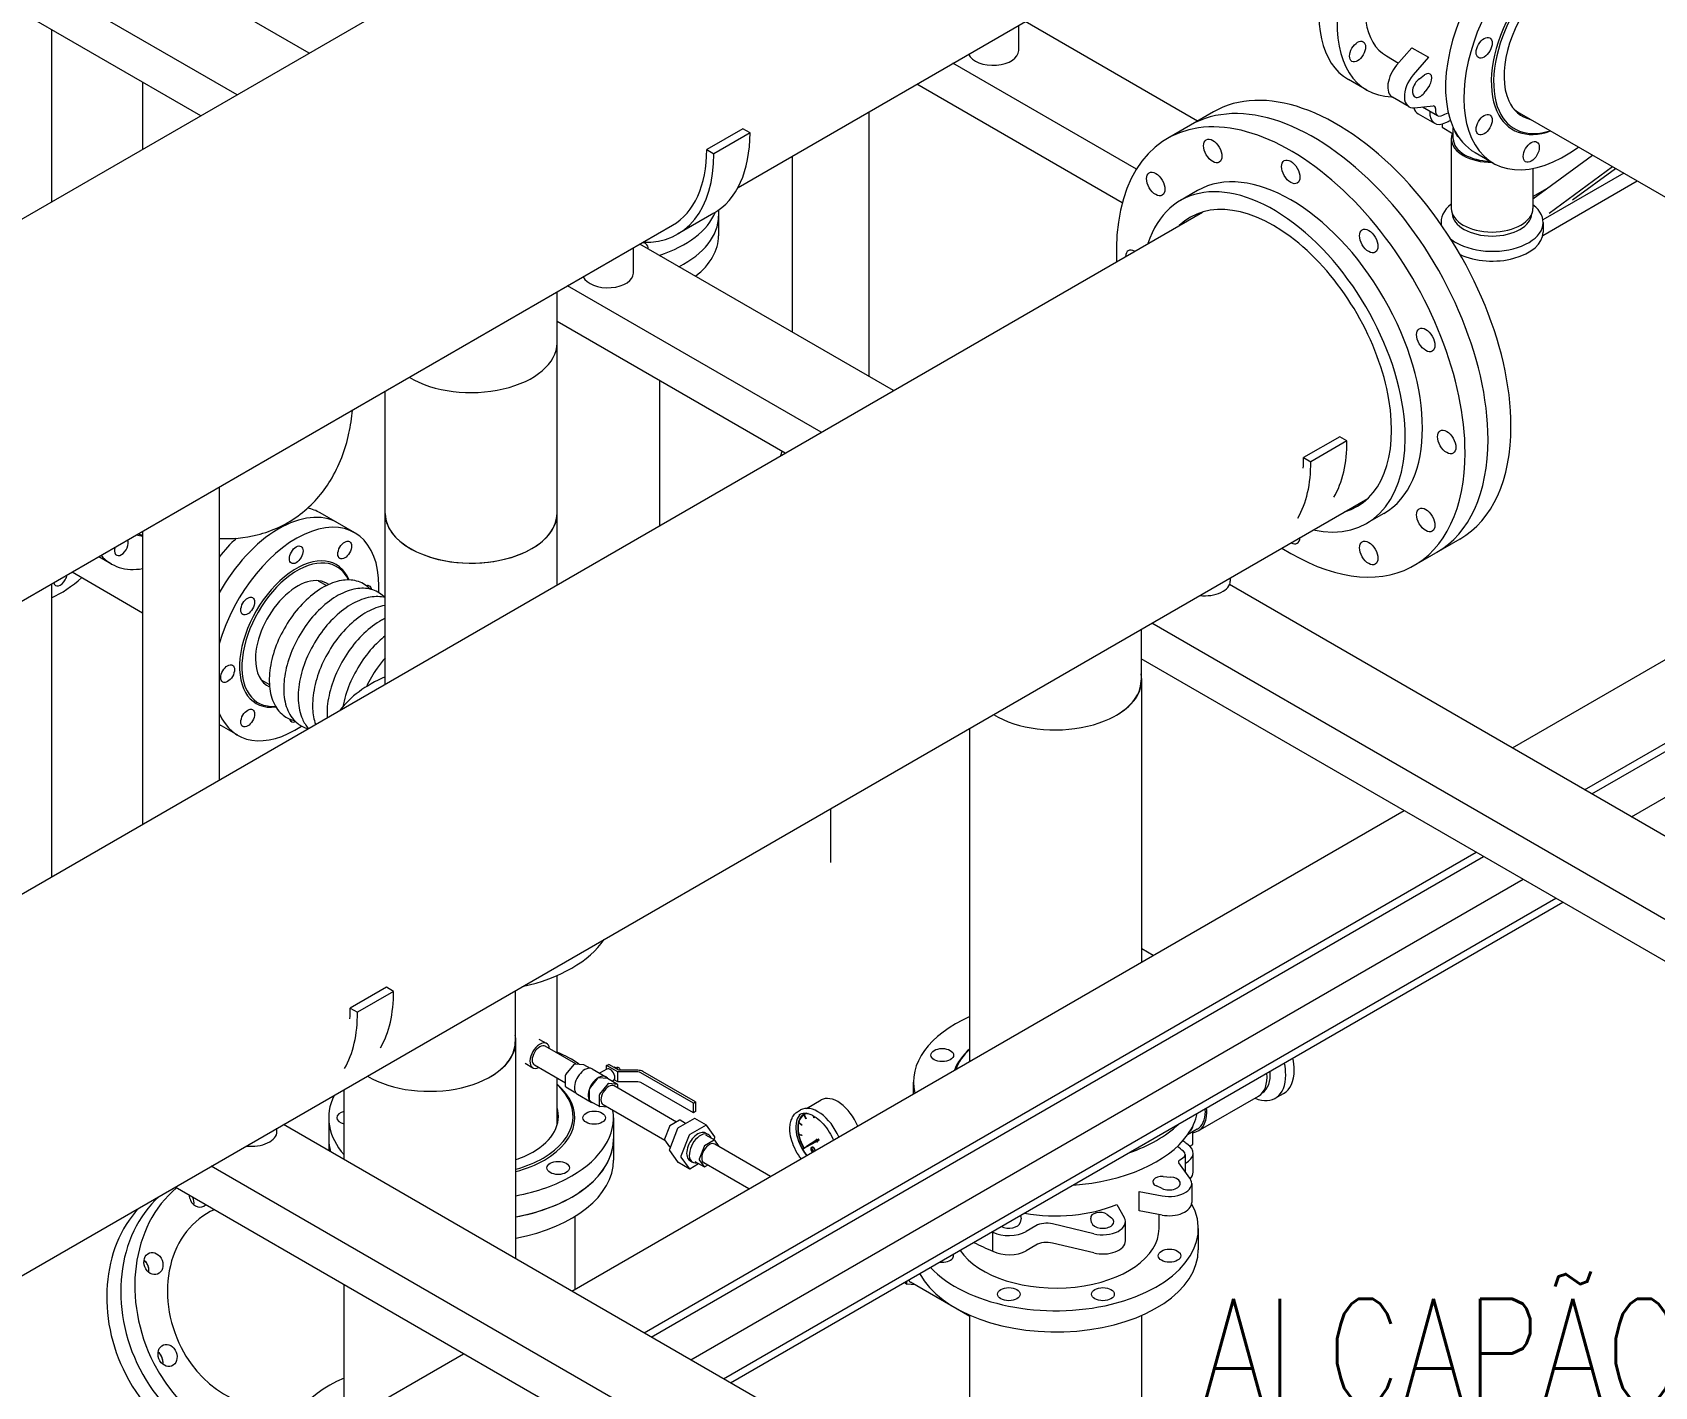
# Model space of a CAD drawing. Header units: millimetres. Extents: x -312439 to 477422, y -331570 to 212570.
# Drawn here: x 347897 to 349843, y 64454 to 66078 of the extents above; entities that cross this region are included whole.
import ezdxf

# ---------------------------------------------------------------- set-up
doc = ezdxf.new("R2010")
doc.units = ezdxf.units.MM
doc.layers.add('ARCONDTEXTO', color=4, linetype='Continuous')
doc.styles.add('ROMANS', font='romans.shx', dxfattribs={"height": 187.5})

msp = doc.modelspace()

# ---------------------------------------------------------------- linework, layer by layer
at = {"color": 3, "linetype": 'Continuous', "lineweight": 0, "extrusion": (-5.55112e-17, 0.816497, 0.57735)}
for p, q in [((349672.139, 65219.984), (352792.291, 67021.405)), ((349758.753, 65169.978), (352878.905, 66971.398)), ((349767.414, 65164.977), (352878.905, 66961.397)), ((349815.051, 65137.474), (350293.762, 65413.857)), ((348543.726, 64568.495), (349542.219, 65144.975)), ((348630.34, 64518.488), (349628.832, 65094.968)), ((348639.001, 64513.488), (349637.494, 65089.968)), ((348686.639, 64485.984), (349685.131, 65062.464)), ((348725.615, 64463.482), (349724.107, 65039.961)), ((348734.276, 64458.481), (349732.769, 65034.961)), ((347411.155, 63914.605), (348413.806, 64493.485))]:
    msp.add_line(p, q, dxfattribs=at)
at = {"color": 0, "linetype": 'Continuous', "lineweight": 0, "extrusion": (-5.55112e-17, 0.816497, 0.57735)}
for p, q in [((347388.307, 65568.178), (349279.511, 66660.065)), ((348228.678, 66053.367), (347346.044, 66562.956)), ((348142.065, 66003.36), (347259.431, 66512.949)), ((348098.758, 65978.357), (347216.124, 66487.946)), ((348743.158, 65892.421), (349126.699, 66113.859)), ((349294.242, 65971.903), (349087.533, 66091.246)), ((347919.565, 66081.814), (347919.565, 65874.9)), ((349079.819, 66056.572), (349079.819, 66086.793)), ((349533.17, 66038.814), (349551.388, 66059.935)), ((349551.388, 66059.935), (349571.309, 66048.434)), ((349221.01, 65914.17), (349000.92, 66041.24)), ((349520.967, 66050.009), (349535.56, 66041.584)), ((349571.309, 66048.434), (349553.092, 66027.312)), ((348028.767, 66018.767), (348028.767, 65937.947)), ((349204.108, 65873.922), (348957.613, 66016.237)), ((349497.388, 66009.169), (349475.388, 66021.87)), ((349560.554, 66022.772), (349566.768, 66027.244)), ((349572.518, 66014.535), (349567.582, 66007.237)), ((349548.165, 65989.046), (349528.243, 66000.548)), ((348899.992, 65982.969), (348899.992, 65665.784)), ((349313.389, 65982.958), (349258.303, 65951.154)), ((349554.681, 65987.871), (349577.223, 65990.048)), ((349558.949, 65980.827), (349578.87, 65969.326)), ((349582.172, 65978.393), (349564.169, 65988.787)), ((349579.889, 65986.971), (349579.889, 65983.44)), ((349680.27, 65981.868), (349985.906, 65805.41)), ((348748.845, 65962.775), (348705.539, 65937.771)), ((348757.507, 65957.774), (348714.2, 65932.771)), ((348757.507, 65957.774), (348748.845, 65962.775)), ((349587.863, 65968.473), (349587.863, 65964.452)), ((349587.863, 65964.452), (349601.239, 65956.73)), ((349601.239, 65950.624), (349601.239, 65964.032)), ((348705.539, 65937.771), (348714.2, 65932.771)), ((349598.789, 65950.624), (349598.789, 65867.186)), ((348808.124, 65929.929), (348808.124, 65718.823)), ((349627.308, 65934.159), (349649.308, 65921.458)), ((349696.781, 65878.668), (349768.136, 65931.139)), ((349696.781, 65915.068), (349696.781, 65867.186)), ((349792.387, 65917.137), (349716.261, 65861.158)), ((349744.381, 65877.393), (349795.772, 65915.183)), ((349708.516, 65834.673), (349821.868, 65900.117)), ((349805.836, 65909.373), (349708.825, 65853.364)), ((349294.437, 65888.567), (349273.823, 65876.665)), ((349696.781, 65881.415), (349714.164, 65891.451)), ((346066.101, 63995.55), (349300.414, 65862.881)), ((348713.898, 65861.384), (348670.592, 65836.381)), ((348719.732, 65865.148), (348719.732, 65834.282)), ((347614.746, 65240.932), (348664.467, 65846.989)), ((349586.542, 65851.277), (349586.517, 65847.948)), ((349709.028, 65850.356), (349708.94, 65838.639)), ((348617.587, 65789.703), (348617.587, 65819.923)), ((348929.512, 65648.74), (348625.301, 65824.376)), ((348525.979, 65415.761), (348525.979, 65767.033)), ((348842.898, 65598.734), (348538.687, 65774.37)), ((348799.591, 65573.731), (348525.979, 65731.701)), ((348319.828, 65296.739), (348319.828, 65648.012)), ((348649.484, 65487.066), (348649.484, 65660.395)), ((349465.009, 65593.337), (349421.702, 65568.334)), ((349473.67, 65588.337), (349430.364, 65563.333)), ((349473.67, 65588.337), (349465.009, 65593.337)), ((348794.548, 65570.819), (348795.917, 65575.852)), ((349421.702, 65568.334), (349430.364, 65563.333)), ((348120.634, 65533.007), (348120.634, 65181.735)), ((346264.413, 63652.064), (349498.726, 65519.396)), ((348283.188, 65478.158), (348241.96, 65501.961)), ((349517.982, 65501.377), (349497.368, 65489.475)), ((348028.767, 65479.967), (348028.767, 65128.695)), ((349609.202, 65470.594), (349554.116, 65438.79)), ((347976.112, 65449.567), (347991.363, 65440.762)), ((347944.156, 65431.117), (348028.767, 65382.268)), ((347919.565, 65416.92), (347919.565, 65065.647)), ((348239.498, 65420.64), (348249.465, 65414.886)), ((350211.641, 64908.503), (349332.803, 65415.9)), ((349333.751, 65420.265), (349333.751, 65424.148)), ((349226.812, 65362.406), (349226.812, 65301.221)), ((350125.028, 64858.496), (349239.521, 65369.744)), ((350125.028, 64808.49), (349226.812, 65327.075)), ((348170.903, 65301.831), (348180.871, 65296.077)), ((349227.548, 64963.299), (349227.548, 65301.646)), ((348142.937, 65235.236), (348120.634, 65248.112)), ((349021.397, 64844.278), (349021.397, 65243.81)), ((348854.058, 65147.197), (348854.058, 65082.694)), ((349241.295, 64971.236), (349227.548, 64979.173)), ((348525.979, 64854.153), (348525.979, 64947.103)), ((348321.259, 64932.993), (348277.952, 64907.989)), ((348329.92, 64927.992), (348286.613, 64902.989)), ((348329.92, 64927.992), (348321.259, 64932.993)), ((348475.909, 64928.872), (348475.909, 64867.687)), ((348277.952, 64907.989), (348286.613, 64902.989)), ((348476.645, 64607.224), (348476.645, 64868.112)), ((348504.325, 64870.924), (348513.673, 64865.527)), ((348548.425, 64841.194), (348511.825, 64862.325)), ((348487.753, 64841.828), (348496.931, 64836.529)), ((348536.312, 64818.061), (348498.779, 64839.73)), ((348536.312, 64813.822), (348536.312, 64827.423)), ((348536.625, 64828.229), (348546.826, 64840.92)), ((348547.452, 64841.281), (348557.653, 64840.37)), ((348557.782, 64840.33), (348565.539, 64835.851)), ((348568.036, 64835.065), (348584.493, 64825.564)), ((348585.758, 64834.827), (348577.103, 64829.83)), ((348585.422, 64839.068), (348587.977, 64840.543)), ((348598.771, 64831.361), (348585.422, 64839.068)), ((348585.422, 64834.633), (348585.422, 64839.068)), ((348600.268, 64833.447), (348587.977, 64840.543)), ((348594.235, 64836.93), (348594.623, 64837.153)), ((348598.527, 64835.037), (348594.91, 64837.125)), ((348598.178, 64836.8), (348596.826, 64836.019)), ((348622.979, 64831.361), (348598.771, 64831.361)), ((348598.771, 64819.559), (348598.771, 64831.361)), ((348599.054, 64834.147), (348598.879, 64834.599)), ((348622.979, 64833.447), (348600.268, 64833.447)), ((348689.532, 64794.119), (348626.476, 64830.524)), ((348692.087, 64795.594), (348629.031, 64831.999)), ((348270.494, 64726.246), (348270.494, 64810.276)), ((348525.979, 64767.453), (348525.979, 64824.027)), ((348536.496, 64813.417), (348548.564, 64806.449)), ((348564.895, 64797.32), (348564.895, 64810.921)), ((348565.208, 64811.727), (348575.409, 64824.418)), ((348576.034, 64824.779), (348586.235, 64823.868)), ((348577.333, 64804.726), (348587.534, 64817.417)), ((348586.365, 64823.828), (348598.491, 64816.827)), ((348588.16, 64817.778), (348598.361, 64816.867)), ((348593.691, 64821.087), (348592.402, 64820.342)), ((348669.422, 64771.336), (348594.37, 64814.668)), ((348598.771, 64819.559), (348594.614, 64821.959)), ((348598.674, 64816.422), (348598.674, 64812.183)), ((348622.979, 64819.559), (348598.771, 64819.559)), ((348689.532, 64782.318), (348626.476, 64818.723)), ((348953.599, 64805.135), (348953.599, 64819.061)), ((349387.508, 64799.794), (349397.699, 64805.576)), ((348550.493, 64804.68), (348566.95, 64795.178)), ((348565.078, 64796.915), (348577.204, 64789.914)), ((348577.021, 64790.319), (348577.021, 64803.92)), ((348586.561, 64789.05), (348577.333, 64789.874)), ((348655.445, 64749.279), (348581.325, 64792.073)), ((348689.532, 64794.119), (348692.087, 64795.594)), ((348689.532, 64782.318), (348689.532, 64794.119)), ((348692.087, 64795.594), (348692.087, 64783.793)), ((348825.362, 64787.763), (348842.76, 64797.808)), ((349295.348, 64760.727), (349367.606, 64802.446)), ((349083.229, 64257.013), (348197.722, 64768.261)), ((348252.03, 64776.555), (348252.03, 64736.906)), ((348593.777, 64776.555), (348593.777, 64725.749)), ((348673.093, 64773.456), (348661.314, 64766.655)), ((348690.859, 64775.712), (348671.265, 64764.399)), ((348680.282, 64769.605), (348673.536, 64773.499)), ((348704.717, 64767.711), (348685.123, 64756.398)), ((348692.087, 64783.793), (348689.532, 64782.318)), ((348705.274, 64767.766), (348691.415, 64775.767)), ((348715.196, 64753.712), (348705.399, 64767.65)), ((348806.536, 64771.858), (348807.037, 64773.52)), ((348814.527, 64783.717), (348818.16, 64785.814)), ((348819.414, 64767.603), (348815.842, 64770.771)), ((348815.938, 64771.13), (348819.51, 64767.963)), ((348816.026, 64771.18), (348819.597, 64768.013)), ((348819.51, 64767.963), (348819.414, 64767.603)), ((348819.501, 64767.653), (348819.414, 64767.603)), ((348819.597, 64768.013), (348819.501, 64767.653)), ((348819.597, 64768.013), (348819.51, 64767.963)), ((348821.964, 64780.421), (348822.051, 64780.471)), ((348824.71, 64775.36), (348822.095, 64779.889)), ((348822.358, 64780.041), (348824.973, 64775.512)), ((348822.446, 64780.089), (348825.06, 64775.562)), ((348824.973, 64775.512), (348824.71, 64775.36)), ((348825.06, 64775.562), (348824.973, 64775.512)), ((348833.98, 64776.316), (348833.464, 64778.834)), ((348833.849, 64778.615), (348834.339, 64776.22)), ((348833.959, 64778.551), (348834.426, 64776.27)), ((348834.339, 64776.22), (348833.98, 64776.316)), ((348834.426, 64776.27), (348834.339, 64776.22)), ((348190.001, 64759.921), (348190.001, 64763.803)), ((348660.772, 64765.981), (348654.883, 64750.801)), ((348654.883, 64750.079), (348660.772, 64741.7)), ((348670.584, 64763.551), (348660.787, 64738.301)), ((348684.442, 64755.55), (348674.645, 64730.3)), ((348714.668, 64749.453), (348702.889, 64742.652)), ((348715.11, 64749.496), (348704.397, 64755.682)), ((348704.428, 64758.019), (348707.572, 64756.203)), ((348714.132, 64750.061), (348715.196, 64752.804)), ((348720.537, 64741.825), (348715.21, 64749.404)), ((348815.842, 64756.552), (348819.414, 64755.595)), ((348815.929, 64756.602), (348819.501, 64755.645)), ((348819.51, 64755.124), (348815.938, 64756.082)), ((348819.501, 64755.645), (348819.414, 64755.595)), ((348819.414, 64755.595), (348819.51, 64755.124)), ((348819.501, 64755.645), (348819.597, 64755.174)), ((348819.597, 64755.174), (348819.51, 64755.124)), ((348836.512, 64749.035), (348825.111, 64741.857)), ((348825.291, 64741.547), (348837.207, 64747.831)), ((348837.231, 64749.496), (348836.66, 64749.166)), ((348836.782, 64750.274), (348836.955, 64750.374)), ((348837.966, 64748.223), (348837.394, 64747.893)), ((348837.931, 64749.945), (348839.455, 64750.922)), ((348838.415, 64747.446), (348838.588, 64747.546)), ((348840.313, 64749.436), (348838.704, 64748.605)), ((348839.455, 64750.922), (348839.628, 64751.022)), ((348839.455, 64750.922), (348840.313, 64749.436)), ((348840.486, 64749.536), (348839.628, 64751.022)), ((348840.313, 64749.436), (348840.486, 64749.536)), ((349294.123, 64762.849), (349282.511, 64756.145)), ((349288.834, 64744.351), (349288.834, 64759.795)), ((348660.787, 64737.392), (348670.584, 64723.455)), ((348661.85, 64741.043), (348660.872, 64741.608)), ((348674.645, 64729.391), (348684.442, 64715.454)), ((348702.347, 64741.978), (348696.457, 64726.798)), ((348782.24, 64706.201), (348715.301, 64744.848)), ((348823.528, 64740.861), (348821.151, 64739.364)), ((348821.151, 64739.364), (348823.636, 64740.674)), ((348822.095, 64740.213), (348824.71, 64741.723)), ((348824.973, 64741.267), (348822.358, 64739.757)), ((348823.569, 64741.032), (348826.36, 64742.643)), ((348823.805, 64740.624), (348826.594, 64742.234)), ((348824.797, 64741.773), (348824.71, 64741.723)), ((348824.71, 64741.723), (348824.724, 64741.699)), ((348824.797, 64741.773), (348824.811, 64741.749)), ((348824.96, 64741.291), (348824.973, 64741.267)), ((348825.06, 64741.317), (348824.973, 64741.267)), ((348825.046, 64741.341), (348825.06, 64741.317)), ((348830.964, 64740.604), (348831.121, 64740.695)), ((348831.121, 64740.695), (348831.783, 64739.548)), ((348831.398, 64740.914), (348831.566, 64741.011)), ((348831.726, 64741.044), (348831.57, 64740.954)), ((349273.32, 64726.186), (349276.378, 64727.951)), ((349279.607, 64732.452), (349279.607, 64711.663)), ((349285.352, 64742.34), (349288.834, 64744.351)), ((349289.111, 64711.123), (349289.111, 64734.126)), ((348996.615, 64207.007), (348111.108, 64718.255)), ((348684.567, 64715.338), (348670.709, 64723.339)), ((348685.123, 64715.393), (348695.701, 64721.5)), ((348685.413, 64725.084), (348688.557, 64723.269)), ((348702.446, 64717.605), (348691.733, 64723.79)), ((348696.457, 64726.076), (348702.347, 64717.697)), ((348756.15, 64691.137), (348702.256, 64722.253)), ((348702.889, 64717.649), (348706.56, 64719.768)), ((349285.144, 64703.905), (349271.988, 64722.339)), ((348996.615, 64157.001), (348067.801, 64693.251)), ((349251.983, 64691.541), (349245.003, 64694.685)), ((349253.135, 64706.02), (349261.922, 64705.394)), ((349287.385, 64697.674), (349287.385, 64674.671)), ((349197.437, 64672.467), (349206.472, 64656.648)), ((349224.381, 64688.024), (349251.782, 64682.807)), ((349224.381, 64665.021), (349224.381, 64688.024)), ((348547.231, 64658.072), (348547.231, 64570.518)), ((349082.68, 64655.867), (349081.595, 64650.793)), ((349167.35, 64650.793), (349166.266, 64655.867)), ((349185.898, 64660.562), (349191.345, 64656.531)), ((349207.835, 64628.743), (349207.835, 64651.746)), ((349251.782, 64659.805), (349224.381, 64665.021)), ((349248.188, 64643.638), (349248.188, 64660.489)), ((349048.951, 64616.359), (349048.951, 64639.362)), ((349100.502, 64646.838), (349088.613, 64639.974)), ((349169.93, 64637.386), (349120.493, 64649.145)), ((349295.346, 64643.638), (349295.346, 64618.235)), ((349100.502, 64623.835), (349088.613, 64616.971)), ((349169.93, 64614.383), (349120.493, 64626.142)), ((348270.494, 64410.744), (348270.494, 64576.227)), ((348942.769, 64578.854), (348945.91, 64577.041)), ((348945.727, 64577.446), (348945.727, 64580.562)), ((348955.267, 64576.177), (348946.04, 64577.001)), ((349021.397, 64537.997), (348950.031, 64579.2)), ((349021.397, 64359.901), (349021.397, 64539.552)), ((349227.548, 64359.901), (349227.548, 64539.552))]:
    msp.add_line(p, q, dxfattribs=at)
at = {"color": 0, "linetype": 'Continuous', "lineweight": 0}
for centre, major_axis, ratio, start_param, end_param in [((349560.825, 66169.851), (85.437, 147.981), 0.57735027, 0.89790936, 3.14159265), ((349582.825, 66157.15), (85.437, 147.981), 0.57735027, 1.04075983, 3.44945026), ((349582.825, 66157.15), (61.857, 107.14), 0.57735027, 0.61694085, 3.14159265), ((349712.745, 66082.14), (-85.437, -147.981), 0.57735027, 3.14159265, 5.89048623), ((349734.745, 66069.439), (-85.437, -147.981), 0.57735027, 2.21833582, 5.89048623), ((349734.745, 66069.439), (-62.164, -107.671), 0.57735027, 2.54822804, 5.89048623), ((349736.131, 66068.638), (-61.184, -105.973), 0.57735027, 2.57241108, 5.89048623), ((349736.131, 66068.638), (-52.364, -90.698), 0.57735027, 2.96365333, 5.89048623), ((349049.197, 66056.572), (30.622, 0), 0.57735027, 3.4015979, 6.28318531), ((349541.8, 66024.028), (-13.556, -23.48), 0.57735027, 4.39388168, 6.28318531), ((349461.296, 65726.776), (147.907, -256.182), 0.57735027, 0.78539816, 3.14159265), ((349561.721, 66012.527), (-13.556, -23.48), 0.57735027, 4.39388168, 6.69260189), ((349561.721, 66012.527), (-6.737, -11.669), 0.57735027, 4.04975631, 7.73121456), ((349567.722, 66018.862), (5.512, 9.547), 0.57735027, 4.5896219, 7.19134897), ((349433.753, 65710.874), (147.907, -256.182), 0.57735027, 0.78539816, 3.14159265), ((349736.131, 66068.638), (-52.364, -90.698), 0.57735027, 5.89048623, 6.46112463), ((349573.354, 66005.777), (-14.405, -24.95), 0.57735027, 5.78698517, 6.28318531), ((349593.275, 65994.276), (-14.405, -24.95), 0.57735027, 5.44674538, 7.01565574), ((349575.559, 65984.47), (3.062, 5.304), 0.57735027, 5.49778714, 6.673973), ((349587.684, 65987.94), (-5.512, -9.547), 0.57735027, 5.49778714, 6.92522599), ((349648.311, 66430.469), (-258.723, -448.122), 0.57735027, 0.61584622, 0.63984345), ((349734.745, 66069.439), (-62.164, -107.671), 0.57735027, 5.89048623, 6.87654992), ((349736.131, 66068.638), (-61.184, -105.973), 0.57735027, 5.89048623, 6.85236688), ((349731.808, 66071.134), (-51.538, -89.266), 0.57735027, 6.13173831, 6.28318531), ((349712.745, 66082.14), (-52.364, -90.698), 0.57735027, 0.22519545, 0.22699633), ((348608.618, 66043.735), (105.28, -182.351), 0.57735027, 0, 0.78539816), ((349406.21, 65694.972), (147.907, -256.182), 0.57735027, 0.78539816, 3.97765017), ((349633.061, 66416.183), (-260.291, -450.838), 0.57735027, 0.67415921, 0.6895054), ((349647.785, 65950.624), (-48.996, 0), 0.57735027, 6.04359707, 7.06858347), ((349712.745, 66082.14), (-85.437, -147.981), 0.57735027, 5.89048623, 6.28318531), ((349622.723, 65977.273), (-14.405, -24.95), 0.57735027, 5.71305417, 6.22390779), ((348565.311, 66018.732), (99.156, -171.743), 0.57735027, 0, 0.78539816), ((349647.785, 65950.624), (-46.546, 0), 0.57735027, 0, 0.78539816), ((349734.745, 66069.439), (-85.437, -147.981), 0.57735027, 5.89048623, 7.20644214), ((348565.311, 66018.732), (-105.28, 182.351), 0.57735027, 2.79882073, 3.92699082), ((349647.785, 65950.624), (-48.996, 0), 0.57735027, 0.78539816, 1.57084863), ((349647.785, 65950.624), (-46.546, 0), 0.57735027, 0.78539816, 1.51673237), ((349385.596, 65683.07), (111.772, -193.595), 0.57735027, 0.78539816, 3.6213146), ((349406.21, 65694.972), (111.772, -193.595), 0.57735027, 0, 3.14159265), ((349385.596, 65683.07), (100.136, -173.44), 0.57735027, 6.14317148, 9.56479178), ((348579.481, 65881.3), (140.251, 0), 0.57735027, 5.228465, 6.0503088), ((348579.481, 65858.085), (140.251, 0), 0.57735027, 5.43439389, 6.28318531), ((349647.785, 65850.816), (-61.243, 0.46), 0.57229596, 5.64401093, 6.39343188), ((349647.785, 65867.186), (-48.996, 0), 0.57735027, 0, 3.14159265), ((349647.785, 65861.717), (-47.848, 0), 0.57735027, 0.02368019, 3.11791246), ((349647.785, 65850.816), (-61.243, 0.46), 0.57229596, 0.78971856, 3.78936984), ((349647.697, 65839.1), (61.243, -0.46), 0.57229596, 4.03929023, 6.28318531), ((348623.394, 65820.092), (-12.113, 0), 0.57735027, 3.92699082, 4.25472161), ((348623.394, 65820.092), (-12.113, 0), 0.57735027, 2.93200872, 3.92699082), ((348579.481, 65834.282), (140.251, 0), 0.57735027, 5.64280435, 6.28318531), ((349219.124, 65802.986), (7.778, -13.472), 0.57735027, 2.37697695, 3.90620835), ((349647.785, 65850.816), (-61.243, 0.46), 0.57229596, 0.626215, 0.78971856), ((348586.965, 65789.703), (30.622, 0), 0.57735027, 3.4015979, 6.28318531), ((348422.903, 65705.847), (-103.075, 0), 0.57735027, 0.76549832, 3.14159265), ((349461.296, 65726.776), (147.907, -256.182), 0.57735027, 0, 0.78539816), ((349385.596, 65683.07), (111.772, -193.595), 0.57735027, 5.80346336, 7.06858347), ((349324.782, 65674.297), (105.28, -182.351), 0.57735027, 0.32390773, 0.78539816), ((349433.753, 65710.874), (147.907, -256.182), 0.57735027, 0, 0.78539816), ((349406.21, 65694.972), (147.907, -256.182), 0.57735027, 5.44712779, 7.06858347), ((349281.475, 65649.294), (99.156, -171.743), 0.57735027, 0.70397868, 0.78539816), ((349281.475, 65649.294), (-105.28, 182.351), 0.57735027, 3.46550039, 3.92699082), ((348171.835, 65380.5), (-70.126, -121.461), 0.57735027, 3.14159265, 3.34232608), ((348192.449, 65368.598), (70.126, 121.461), 0.57735027, 0, 1.59518083), ((348213.063, 65356.697), (70.126, 121.461), 0.57735027, 5.49778714, 8.26846891), ((348422.903, 65501.247), (-103.075, 0), 0.57735027, 0, 2.35619449), ((348422.903, 65501.247), (-103.075, 0), 0.57735027, 0, 3.14159265), ((348422.903, 65501.247), (-103.075, 0), 0.57735027, 2.35619449, 3.14159265), ((348003.306, 65461.447), (5.818, 10.078), 0.57735027, 3.92699082, 5.91158026), ((348061.489, 65562.223), (48.077, 83.272), 0.57735027, 3.2953747, 3.42488722), ((348062.875, 65561.423), (47.097, 81.575), 0.57735027, 3.28860764, 3.38937426), ((348171.835, 65380.5), (-70.126, -121.461), 0.57735027, 4.24225931, 4.46948894), ((349406.21, 65478.945), (7.778, -13.472), 0.57735027, 5.51856961, 7.04780101), ((348061.489, 65562.223), (70.126, 121.461), 0.57735027, 2.94254126, 3.59073592), ((348003.306, 65461.447), (5.818, 10.078), 0.57735027, 1.94240137, 3.92699082), ((348213.063, 65356.697), (48.077, 83.272), 0.57735027, 5.86509473, 9.84286854), ((348214.448, 65355.897), (47.097, 81.575), 0.57735027, 5.90277472, 9.80518854), ((347930.104, 65520.063), (70.126, 121.461), 0.57735027, 3.82052475, 4.18979838), ((347930.104, 65425.051), (5.818, 10.078), 0.57735027, 2.57335316, 4.71238898), ((347930.104, 65425.051), (5.818, 10.078), 0.57735027, 4.71238898, 5.28062847), ((348214.448, 65355.897), (35.522, 61.526), 0.57735027, 6.2237155, 8.6393798), ((348295.345, 65404.203), (-5.818, -10.078), 0.57735027, 3.14159265, 3.67933624), ((348295.345, 65404.203), (-5.818, -10.078), 0.57735027, 2.47507662, 3.14159265), ((348213.063, 65356.697), (70.126, 121.461), 0.57735027, 5.43241606, 5.49778714), ((349303.128, 65420.265), (30.622, 0), 0.57735027, 4.5115448, 6.28318531), ((348214.448, 65355.897), (35.522, 61.526), 0.57735027, 2.35619449, 3.20106246), ((348422.903, 65226.612), (170.874, 0), 0.57735027, 2.21833582, 2.73478989), ((349123.737, 65301.221), (-103.075, 0), 0.57735027, 0.76549832, 3.14159265), ((349124.473, 65301.646), (-103.075, 0), 0.57735027, 2.35619449, 3.26118372), ((348213.063, 65356.697), (70.126, 121.461), 0.57735027, 2.72710538, 3.9923619), ((348213.063, 65261.685), (5.818, 10.078), 0.57735027, 2.60384907, 3.80810869), ((349124.473, 65301.646), (-103.075, 0), 0.57735027, 2.35114396, 2.35619449), ((348192.449, 65368.598), (70.126, 121.461), 0.57735027, 3.11720815, 3.14159265), ((348422.903, 65025.787), (-170.874, 0), 0.57735027, 1.93840056, 2.77398842), ((348181.031, 65013.953), (105.28, -182.351), 0.57735027, 0.32390773, 0.78539816), ((348137.725, 64988.95), (-105.28, 182.351), 0.57735027, 3.46550039, 3.92699082), ((348137.725, 64988.95), (99.156, -171.743), 0.57735027, 0.70397868, 0.78539816), ((349124.473, 64819.061), (170.874, 0), 0.57735027, 2.21833582, 3.27434143), ((348372.833, 64867.687), (-103.075, 0), 0.57735027, 0.76549832, 3.14159265), ((348373.57, 64868.112), (-103.075, 0), 0.57735027, 2.35619449, 3.26118372), ((348505.302, 64851.028), (-8.371, -14.499), 0.57735027, 2.46416131, 6.96061665), ((348505.302, 64851.028), (6.523, 11.297), 0.57735027, 0, 3.14159265), ((348422.903, 64776.555), (-170.874, 0), 0.57735027, 3.85112705, 4.06484949), ((349124.473, 64819.061), (124.327, 0), 0.57735027, 2.54822804, 2.93948564), ((349124.473, 64820.661), (122.368, 0), 0.57735027, 2.57241108, 2.94427637), ((349367.476, 64858.844), (-30.223, 53.268), 0.57229596, 3.93131122, 4.20243639), ((348373.57, 64868.112), (-103.075, 0), 0.57735027, 2.35114396, 2.35619449), ((348536.938, 64827.784), (0.442, 0.766), 0.57735027, 1.30899694, 2.35619449), ((348559.265, 64819.872), (8.772, 15.193), 0.57735027, 0.78539816, 3.14159265), ((348547.139, 64840.475), (0.442, 0.766), 0.57735027, 0.26179939, 1.30899694), ((348557.34, 64839.563), (0.442, 0.766), 0.57735027, 0, 0.26179939), ((348559.265, 64819.872), (8.772, 15.193), 0.57735027, 0, 0.78539816), ((348575.721, 64810.371), (8.772, 15.193), 0.57735027, 6.02811046, 7.06858347), ((348589.725, 64827.957), (-3.967, 6.87), 0.57735027, 3.14159265, 6.28318531), ((348594.91, 64836.655), (-0.288, 0.498), 0.57735027, 5.49778714, 6.28318531), ((348599.894, 64833.828), (1.715, -2.971), 0.57735027, 1.12692171, 3.14159265), ((348598.527, 64834.567), (0.288, -0.498), 0.57735027, 1.30899694, 2.35619449), ((348622.979, 64828.505), (-8.559, 0), 0.57735027, 3.92699082, 4.71238898), ((348622.979, 64828.505), (-4.946, 0), 0.57735027, 3.92699082, 4.71238898), ((349357.285, 64853.062), (30.223, -53.268), 0.57229596, 5.64401093, 7.07290387), ((349343.108, 64844.877), (24.498, -42.432), 0.57735027, 0, 0.90632563), ((349347.845, 64847.612), (23.924, -41.437), 0.57735027, 0.02368019, 0.88738496), ((349367.476, 64858.844), (-30.223, 53.268), 0.57229596, 3.14159265, 3.93131122), ((349357.285, 64853.062), (30.223, -53.268), 0.57229596, 0.78971856, 1.05919143), ((348422.903, 64778.156), (122.368, 0), 0.57735027, 5.49778714, 6.85236688), ((348422.903, 64776.555), (124.327, 0), 0.57735027, 5.49778714, 6.87654992), ((348536.938, 64814.183), (-0.442, -0.766), 0.57735027, 5.49778714, 6.28318531), ((348575.721, 64810.371), (8.772, 15.193), 0.57735027, 0.78539816, 3.3966675), ((348565.52, 64811.282), (0.442, 0.766), 0.57735027, 1.30899694, 2.35619449), ((348575.721, 64823.972), (0.442, 0.766), 0.57735027, 0.26179939, 1.30899694), ((348587.847, 64803.37), (6.523, 11.297), 0.57735027, 0, 3.14159265), ((348585.922, 64823.061), (0.442, 0.766), 0.57735027, 0, 0.26179939), ((348587.847, 64816.972), (0.442, 0.766), 0.57735027, 0.26179939, 1.30899694), ((348598.048, 64816.06), (0.442, 0.766), 0.57735027, 5.49778714, 6.54498469), ((348622.979, 64816.704), (-4.946, 0), 0.57735027, 3.92699082, 4.71238898), ((348422.903, 64776.555), (-170.874, 0), 0.57735027, 6.00850537, 6.75236183), ((348422.903, 64778.156), (104.729, 0), 0.57735027, 5.49778714, 6.46112463), ((348565.52, 64797.681), (-0.442, -0.766), 0.57735027, 5.49778714, 6.28318531), ((348577.646, 64804.281), (0.442, 0.766), 0.57735027, 1.30899694, 2.35619449), ((348577.646, 64790.68), (-0.442, -0.766), 0.57735027, 5.49778714, 6.54498469), ((348839.021, 64749.681), (-20.861, 36.133), 0.57735027, 4.48846783, 6.28318531), ((348862.665, 64763.332), (19.905, -34.476), 0.57735027, 1.33591432, 3.14159265), ((349270.85, 64803.159), (-23.273, 40.31), 0.57735027, 3.92699082, 4.00599168), ((349270.85, 64803.159), (24.498, -42.432), 0.57735027, 0.78539816, 0.90632563), ((348275.303, 64776.555), (-13.596, 0), 0.57735027, 5.0738829, 7.49248771), ((348422.903, 64776.555), (-170.874, 0), 0.57735027, 2.35619449, 3.23003374), ((348661.314, 64765.932), (-0.442, -0.766), 0.57735027, 3.92699082, 4.97418837), ((348673.093, 64772.733), (0.442, 0.766), 0.57735027, 0, 0.78539816), ((348690.859, 64774.803), (0.556, 0.963), 0.57735027, 0, 0.78539816), ((348704.717, 64766.802), (0.556, 0.963), 0.57735027, 6.02138592, 7.06858347), ((348839.021, 64749.681), (-18.84, 32.632), 0.57735027, 0.096874, 1.81921901), ((348839.539, 64749.98), (-17.575, 30.441), 0.57735027, 6.08880812, 7.85295713), ((348839.539, 64749.98), (-17.312, 29.985), 0.57735027, 6.02576359, 7.85260552), ((348839.625, 64750.03), (17.312, -29.985), 0.57735027, 3.67711914, 4.18119552), ((348792.038, 64791.991), (17.444, -30.213), 0.57735027, 0.51983014, 0.52736741), ((348792.445, 64791.852), (17.181, -29.758), 0.57735027, 0.51977246, 0.52742509), ((348839.625, 64750.03), (17.312, -29.985), 0.57735027, 3.15419071, 3.65759675), ((348839.625, 64750.03), (17.575, -30.441), 0.57735027, 2.95612728, 3.14159265), ((348804.718, 64810.14), (17.444, -30.213), 0.57735027, 6.27941667, 6.28695395), ((348805.112, 64809.761), (17.181, -29.758), 0.57735027, 6.27935899, 6.28701163), ((349124.473, 64819.061), (170.874, 0), 0.57735027, 5.25126715, 5.74430714), ((349124.473, 64793.657), (170.874, 0), 0.57735027, 5.89048623, 6.16153524), ((349260.301, 64768.13), (28.81, 0), 0.57735027, 5.71305417, 6.22390779), ((349270.85, 64803.159), (24.498, -42.432), 0.57735027, 6.04359707, 7.06858347), ((349270.85, 64803.159), (-23.273, 40.31), 0.57735027, 3.14159265, 3.92699082), ((348159.378, 64759.921), (30.622, 0), 0.57735027, 4.5115448, 6.28318531), ((348422.903, 64751.152), (170.874, 0), 0.57735027, 3.14159265, 3.29901205), ((348422.903, 64751.152), (170.874, 0), 0.57735027, 5.03233012, 6.28318531), ((348422.903, 64751.152), (170.874, 0), 0.57735027, 5.49778714, 6.28318531), ((348655.425, 64750.753), (-0.442, -0.766), 0.57735027, 4.97418837, 6.02138592), ((348671.265, 64763.491), (-0.556, -0.963), 0.57735027, 3.92699082, 4.97418837), ((348694.92, 64741.552), (-9.507, -16.467), 0.57735027, 3.14159265, 6.28318531), ((348698.065, 64739.736), (-9.507, -16.467), 0.57735027, 2.67421922, 6.75055874), ((348685.123, 64755.489), (-0.556, -0.963), 0.57735027, 3.92699082, 4.97418837), ((348714.668, 64748.73), (0.442, 0.766), 0.57735027, 6.02138592, 7.06858347), ((348714.514, 64752.864), (0.556, 0.963), 0.57735027, 4.97418837, 6.02138592), ((348839.625, 64750.03), (-19.292, 33.415), 0.57735027, 0.85525389, 1.81328212), ((348792.397, 64762.723), (-17.181, 29.758), 0.57735027, 4.18496389, 4.19261652), ((348792.086, 64762.584), (-17.444, 30.213), 0.57735027, 4.18502157, 4.19255884), ((348839.625, 64750.03), (17.312, -29.985), 0.57735027, 4.19888654, 4.7047943), ((348837.598, 64748.86), (-0.817, 1.414), 0.57735027, 5.20592698, 7.41430302), ((348837.772, 64748.96), (0.817, -1.414), 0.57735027, 2.07074098, 3.14159265), ((348837.598, 64748.86), (-0.817, 1.414), 0.57735027, 2.01064788, 4.2186585), ((348837.598, 64748.86), (-0.367, 0.636), 0.57735027, 4.71238898, 6.28318531), ((348837.598, 64748.86), (-0.367, 0.636), 0.57735027, 3.14159265, 4.71238898), ((348837.772, 64748.96), (0.817, -1.414), 0.57735027, 0, 1.07065627), ((349124.473, 64793.657), (170.874, 0), 0.57735027, 4.83403905, 5.89048623), ((348875.026, 64557.628), (520.583, 0), 0.57735027, 0.67415921, 0.6895054), ((348422.903, 64778.156), (104.729, 0), 0.57735027, 5.25123866, 5.49778714), ((348422.903, 64778.156), (122.368, 0), 0.57735027, 5.16707649, 5.49778714), ((348661.468, 64738.24), (-0.556, -0.963), 0.57735027, 4.97418837, 6.02138592), ((348661.314, 64742.374), (-0.442, -0.766), 0.57735027, 6.02138592, 6.28318531), ((348675.326, 64730.239), (-0.556, -0.963), 0.57735027, 4.97418837, 6.02138592), ((348708.778, 64733.551), (6.523, 11.297), 0.57735027, 0, 3.14159265), ((348702.889, 64741.929), (-0.442, -0.766), 0.57735027, 3.92699082, 4.97418837), ((348804.981, 64730.18), (-17.181, 29.758), 0.57735027, 4.70994937, 4.7162153), ((348804.849, 64729.8), (-17.444, 30.213), 0.57735027, 4.70862034, 4.7147928), ((348833.042, 64737.704), (1.801, -3.119), 0.57735027, 3.3104584, 5.26192539), ((348836.778, 64739.861), (3.363, -5.824), 0.81649658, 4.1561584, 4.99591576), ((348833.199, 64737.794), (1.801, -3.119), 0.57735027, 2.9727269, 3.3104584), ((348833.367, 64737.891), (1.801, -3.119), 0.57735027, 1.02125991, 3.14159265), ((348833.042, 64737.704), (1.801, -3.119), 0.57735027, 1.02125991, 2.9727269), ((348837.384, 64740.21), (-3.363, 5.824), 0.81649658, 1.01456574, 1.8543231), ((348855.028, 64563.692), (517.446, 0), 0.57735027, 0.61584622, 0.63984345), ((349268.582, 64732.452), (11.024, 0), 0.57735027, 5.49778714, 6.92522599), ((349260.301, 64734.126), (28.81, 0), 0.57735027, 5.44674538, 7.01565574), ((348422.903, 64776.555), (124.327, 0), 0.57735027, 5.15938487, 5.49778714), ((348422.903, 64725.749), (170.874, 0), 0.57735027, 5.03233012, 6.28318531), ((348671.265, 64724.302), (-0.556, -0.963), 0.57735027, 6.02138592, 6.28318531), ((348685.123, 64716.301), (-0.556, -0.963), 0.57735027, 6.02138592, 7.06858347), ((348696.999, 64726.75), (-0.442, -0.766), 0.57735027, 4.97418837, 6.02138592), ((348702.889, 64718.371), (-0.442, -0.766), 0.57735027, 6.02138592, 7.06858347), ((349277.651, 64723.686), (-6.125, 0), 0.57735027, 5.49778714, 6.673973), ((349260.301, 64711.123), (28.81, 0), 0.57735027, 5.78698517, 6.28318531), ((348163.04, 64551.584), (-62.301, 159.111), 0.81338956, 0.26055175, 1.69343461), ((348422.903, 64776.555), (-170.874, 0), 0.57735027, 1.89073747, 2.35619449), ((349251.785, 64699.703), (-11.024, 0), 0.57735027, 4.5896219, 7.19134897), ((349260.272, 64697.674), (27.112, 0), 0.57735027, 4.39388168, 6.69260189), ((349260.272, 64697.674), (13.474, 0), 0.57735027, 4.04975631, 7.73121456), ((348146.187, 64544.985), (62.301, -159.111), 0.81338956, 3.44016636, 4.83502726), ((348146.187, 64544.985), (-62.301, 159.111), 0.81338956, 0.29857371, 1.69343461), ((348095.953, 64682.637), (-4.957, 12.66), 0.81338956, 1.19134342, 1.69343461), ((348095.953, 64682.637), (-4.957, 12.66), 0.81338956, 1.69343461, 3.50290724), ((348079.1, 64676.038), (4.957, -12.66), 0.81338956, 0.95839181, 1.64651676), ((348079.1, 64676.038), (-4.957, 12.66), 0.81338956, 4.09998447, 4.78810941), ((348422.903, 64751.152), (170.874, 0), 0.57735027, 5.03233012, 5.49778714), ((349124.473, 64643.638), (-170.874, 0), 0.57735027, 0.49369887, 3.44945026), ((349124.473, 64730.149), (-123.715, 0), 0.57735027, 1.26253014, 2.20157488), ((349260.272, 64674.671), (27.112, 0), 0.57735027, 4.39388168, 6.28318531), ((348129.334, 64538.386), (62.301, -159.111), 0.81338956, 3.51535622, 4.83502726), ((348163.04, 64551.584), (-45.33, 115.769), 0.81338956, 0.0314789, 1.69343461), ((349068.223, 64651.746), (-13.474, 0), 0.57735027, 0.82727974, 3.01882558), ((349071.739, 64656.646), (11.024, 0), 0.57735027, 6.16041823, 6.68949277), ((349113.494, 64639.337), (-18.374, 0), 0.57735027, 4.32160129, 5.49778714), ((349177.207, 64656.646), (11.024, 0), 0.57735027, 0.66263109, 3.26435815), ((349180.723, 64651.746), (-13.474, 0), 0.57735027, 0.1227655, 3.80422374), ((349180.723, 64651.746), (-27.112, 0), 0.57735027, 1.16137975, 3.46009996), ((349124.473, 64643.638), (-123.715, 0), 0.57735027, 0.37693185, 3.14159265), ((349200.114, 64761.988), (-260.694, 0), 0.57735027, 0.94846243, 0.95225659), ((349068.223, 64651.746), (-28.836, 0), 0.57735027, 0.83882349, 2.35619449), ((349124.473, 64618.235), (-170.874, 0), 0.57735027, 0.29649367, 3.14159265), ((348988.108, 64611.027), (-13.596, 0), 0.57735027, 2.74889357, 3.35634789), ((349200.114, 64738.985), (-260.694, 0), 0.57735027, 0.83969951, 0.95225659), ((349068.223, 64628.743), (-28.836, 0), 0.57735027, 0.83882349, 2.35619449), ((349113.494, 64616.334), (-18.374, 0), 0.57735027, 4.32160129, 5.49778714), ((349180.723, 64628.743), (-27.112, 0), 0.57735027, 1.16137975, 3.14159265), ((348024.949, 64595.045), (4.957, -12.66), 0.81338956, 1.69343461, 2.18320084), ((348024.949, 64595.045), (-4.957, 12.66), 0.81338956, 4.09998447, 5.32479349), ((348024.949, 64595.045), (4.957, -12.66), 0.81338956, 0.95839181, 1.69343461), ((348988.108, 64611.027), (-13.596, 0), 0.57735027, 1.35604109, 2.74889357), ((348946.353, 64577.807), (-0.442, -0.766), 0.57735027, 5.49778714, 6.54498469), ((348956.554, 64590.497), (6.523, 11.297), 0.57735027, 2.70942888, 3.14159265), ((348041.818, 64484.727), (4.957, -12.66), 0.81338956, 1.69343461, 2.18320084), ((348041.818, 64484.727), (-4.957, 12.66), 0.81338956, 4.09998447, 5.32479349), ((348163.04, 64551.584), (-45.33, 115.769), 0.81338956, 1.69343461, 3.14159265), ((348146.187, 64544.985), (62.301, -159.111), 0.81338956, 4.83502726, 6.23888516), ((348146.187, 64544.985), (-62.301, 159.111), 0.81338956, 1.69343461, 3.0972925), ((348163.04, 64551.584), (-62.301, 159.111), 0.81338956, 1.69343461, 2.97269609), ((348041.818, 64484.727), (4.957, -12.66), 0.81338956, 0.95839181, 1.69343461), ((348129.334, 64538.386), (62.301, -159.111), 0.81338956, 4.83502726, 6.28318531), ((348373.57, 64385.527), (170.874, 0), 0.57735027, 2.21833582, 3.27434143)]:
    msp.add_ellipse(centre, major_axis=major_axis, ratio=ratio, start_param=start_param, end_param=end_param, dxfattribs=at)
for centre, major_axis, ratio in [((349638.32, 66059.887), (-6.798, -11.775), 0.57735027), ((349486.4, 66055.36), (6.798, 11.775), 0.57735027), ((349638.32, 65967.649), (-6.798, -11.775), 0.57735027), ((349312.667, 65936.064), (7.778, -13.472), 0.57735027), ((349694.804, 65935.037), (-6.798, -11.775), 0.57735027), ((349406.21, 65910.999), (7.778, -13.472), 0.57735027), ((349244.189, 65896.528), (7.778, -13.472), 0.57735027), ((349499.752, 65828.05), (7.778, -13.472), 0.57735027), ((349568.23, 65709.443), (7.778, -13.472), 0.57735027), ((349593.295, 65586.958), (7.778, -13.472), 0.57735027), ((349568.23, 65493.416), (7.778, -13.472), 0.57735027), ((348271.245, 65457.472), (-5.818, -10.078), 0.57735027), ((349499.752, 65453.88), (7.778, -13.472), 0.57735027), ((348213.063, 65451.709), (-5.818, -10.078), 0.57735027), ((348154.88, 65390.289), (5.818, 10.078), 0.57735027), ((348130.78, 65309.191), (5.818, 10.078), 0.57735027), ((348154.88, 65255.921), (5.818, 10.078), 0.57735027), ((348988.108, 64851.672), (13.596, 0), 0.57735027), ((348570.504, 64776.555), (-13.596, 0), 0.57735027), ((348837.027, 64748.53), (-0.367, 0.636), 0.57735027), ((348823.687, 64740.828), (-0.118, 0.204), 0.57735027), ((348527.273, 64716.298), (-13.596, 0), 0.57735027), ((348041.802, 64601.643), (-4.957, 12.66), 0.81338956), ((349260.838, 64611.027), (-13.596, 0), 0.57735027), ((349067.989, 64564.908), (-13.596, 0), 0.57735027), ((349180.957, 64564.908), (-13.596, 0), 0.57735027), ((348058.671, 64491.326), (-4.957, 12.66), 0.81338956)]:
    msp.add_ellipse(centre, major_axis=major_axis, ratio=ratio, dxfattribs=at)
for points, knots in [([(348120.634, 65471.409), (348135.724, 65470.615), (348151.172, 65471.876), (348184.725, 65480.245), (348202.566, 65488.712), (348232.497, 65511.545), (348244.709, 65525.51), (348264.911, 65558.39), (348272.054, 65577.665), (348278.282, 65606.607), (348279.638, 65615.899), (348280.449, 65625.276)], [1.99733436, 1.99733436, 1.99733436, 1.99733436, 2.1921911, 2.1921911, 2.43041341, 2.43041341, 2.65917144, 2.65917144, 2.92406257, 2.92406257, 3.04676451, 3.04676451, 3.04676451, 3.04676451]), ([(348302.084, 65410.427), (348301.627, 65410.904), (348301.16, 65411.367), (348296.397, 65415.84), (348291.197, 65418.723), (348279.778, 65421.763), (348273.586, 65421.926), (348260.341, 65419.696), (348253.245, 65417.065), (348238.991, 65409.188), (348231.835, 65403.842), (348218.356, 65391.082), (348212.033, 65383.673), (348200.822, 65367.566), (348195.93, 65358.876), (348188.025, 65341.037), (348185.015, 65331.89), (348181.198, 65313.972), (348180.4, 65305.204), (348181.231, 65288.894), (348182.858, 65281.343), (348188.539, 65268.56), (348192.503, 65263.231), (348201.479, 65256.172), (348206.085, 65253.948), (348211.041, 65252.737)], [0.61845881, 0.61845881, 0.61845881, 0.61845881, 0.65076215, 0.65076215, 0.93982223, 0.93982223, 1.23042565, 1.23042565, 1.54931557, 1.54931557, 1.88033589, 1.88033589, 2.21058834, 2.21058834, 2.5393197, 2.5393197, 2.86815134, 2.86815134, 3.19862212, 3.19862212, 3.52929763, 3.52929763, 3.84415292, 3.84415292, 4.09393017, 4.09393017, 4.09393017, 4.09393017]), ([(348319.406, 65400.426), (348318.95, 65400.903), (348318.483, 65401.366), (348313.72, 65405.839), (348308.52, 65408.721), (348297.101, 65411.762), (348290.909, 65411.925), (348277.663, 65409.694), (348270.568, 65407.063), (348256.313, 65399.187), (348249.158, 65393.841), (348235.679, 65381.081), (348229.356, 65373.672), (348218.145, 65357.564), (348213.252, 65348.875), (348205.348, 65331.036), (348202.338, 65321.889), (348198.521, 65303.971), (348197.723, 65295.203), (348198.553, 65278.893), (348200.181, 65271.342), (348205.862, 65258.559), (348209.826, 65253.23), (348218.419, 65246.471), (348222.527, 65244.38), (348226.944, 65243.113)], [0.61845881, 0.61845881, 0.61845881, 0.61845881, 0.65076215, 0.65076215, 0.93982223, 0.93982223, 1.23042565, 1.23042565, 1.54931557, 1.54931557, 1.88033589, 1.88033589, 2.21058834, 2.21058834, 2.5393197, 2.5393197, 2.86815134, 2.86815134, 3.19862212, 3.19862212, 3.52929763, 3.52929763, 3.84415292, 3.84415292, 4.06990816, 4.06990816, 4.06990816, 4.06990816]), ([(348319.828, 65400.32), (348314.192, 65401.767), (348308.114, 65401.904), (348294.986, 65399.693), (348287.89, 65397.062), (348273.636, 65389.186), (348266.481, 65383.839), (348253.002, 65371.079), (348246.679, 65363.67), (348235.467, 65347.563), (348230.575, 65338.874), (348222.671, 65321.034), (348219.661, 65311.888), (348215.844, 65293.969), (348215.046, 65285.202), (348215.876, 65268.892), (348217.504, 65261.341), (348222.292, 65250.566), (348224.709, 65246.758), (348227.64, 65243.515)], [0.94523658, 0.94523658, 0.94523658, 0.94523658, 1.23042565, 1.23042565, 1.54931557, 1.54931557, 1.88033589, 1.88033589, 2.21058834, 2.21058834, 2.5393197, 2.5393197, 2.86815134, 2.86815134, 3.19862212, 3.19862212, 3.52929763, 3.52929763, 3.74272223, 3.74272223, 3.74272223, 3.74272223]), ([(348319.828, 65390.955), (348319.632, 65390.924), (348319.435, 65390.892), (348312.309, 65389.692), (348305.213, 65387.061), (348290.959, 65379.185), (348283.804, 65373.838), (348270.324, 65361.078), (348264.001, 65353.669), (348252.79, 65337.562), (348247.898, 65328.872), (348239.994, 65311.033), (348236.983, 65301.887), (348233.166, 65283.968), (348232.369, 65275.2), (348233.123, 65260.386), (348234.269, 65254.132), (348236.264, 65248.494)], [1.22138269, 1.22138269, 1.22138269, 1.22138269, 1.23042565, 1.23042565, 1.54931557, 1.54931557, 1.88033589, 1.88033589, 2.21058834, 2.21058834, 2.5393197, 2.5393197, 2.86815134, 2.86815134, 3.19862212, 3.19862212, 3.46864721, 3.46864721, 3.46864721, 3.46864721]), ([(348319.828, 65375.402), (348318.397, 65374.719), (348316.967, 65373.983), (348308.281, 65369.183), (348301.126, 65363.837), (348287.647, 65351.077), (348281.324, 65343.668), (348270.113, 65327.561), (348265.22, 65318.871), (348257.316, 65301.032), (348254.306, 65291.885), (348250.489, 65273.967), (348249.691, 65265.199), (348250.115, 65256.865), (348250.125, 65256.684), (348250.136, 65256.503)], [1.48432452, 1.48432452, 1.48432452, 1.48432452, 1.54931557, 1.54931557, 1.88033589, 1.88033589, 2.21058834, 2.21058834, 2.5393197, 2.5393197, 2.86815134, 2.86815134, 3.19862212, 3.19862212, 3.20598512, 3.20598512, 3.20598512, 3.20598512]), ([(348319.828, 65354.48), (348317.068, 65352.309), (348314.353, 65349.959), (348304.97, 65341.076), (348298.647, 65333.667), (348287.436, 65317.559), (348282.543, 65308.87), (348274.639, 65291.03), (348271.629, 65281.884), (348269.482, 65271.806), (348269.257, 65270.668), (348269.05, 65269.534)], [1.75023659, 1.75023659, 1.75023659, 1.75023659, 1.88033589, 1.88033589, 2.21058834, 2.21058834, 2.5393197, 2.5393197, 2.86815134, 2.86815134, 2.91014743, 2.91014743, 2.91014743, 2.91014743]), ([(348319.828, 65328.21), (348316.433, 65324.303), (348313.198, 65320.143), (348305.262, 65308.753), (348300.894, 65301.212), (348297.227, 65293.453)], [2.031910381, 2.031910381, 2.031910381, 2.031910381, 2.209837571, 2.209837571, 2.497632608, 2.497632608, 2.497632608, 2.497632608]), ([(348818.844, 64727.334), (348817.827, 64728.645), (348816.849, 64730.008), (348813.545, 64734.992), (348811.484, 64738.838), (348808.192, 64746.674), (348806.962, 64750.662), (348805.462, 64758.389), (348805.194, 64762.126), (348805.581, 64767.804), (348805.952, 64769.922), (348806.536, 64771.858)], [5.26492137, 5.26492137, 5.26492137, 5.26492137, 5.39115395, 5.39115395, 5.71352036, 5.71352036, 6.03596729, 6.03596729, 6.35890534, 6.35890534, 6.57144739, 6.57144739, 6.57144739, 6.57144739]), ([(348807.037, 64773.52), (348807.316, 64774.445), (348807.642, 64775.329), (348808.386, 64777.002), (348808.803, 64777.792), (348809.726, 64779.27), (348810.231, 64779.959), (348811.323, 64781.226), (348811.911, 64781.806), (348813.163, 64782.849), (348813.827, 64783.313), (348814.527, 64783.717)], [0.288262087, 0.288262087, 0.288262087, 0.288262087, 0.387689302, 0.387689302, 0.487116517, 0.487116517, 0.586543733, 0.586543733, 0.685970948, 0.685970948, 0.785398163, 0.785398163, 0.785398163, 0.785398163]), ([(348816.548, 64780.216), (348817.164, 64780.572), (348817.812, 64780.875), (348819.162, 64781.372), (348819.865, 64781.565), (348821.32, 64781.842), (348822.073, 64781.925), (348823.62, 64781.978), (348824.415, 64781.948), (348825.77, 64781.805), (348826.32, 64781.722), (348826.877, 64781.615)], [0.785398163, 0.785398163, 0.785398163, 0.785398163, 0.884825381, 0.884825381, 0.984252598, 0.984252598, 1.083679816, 1.083679816, 1.183107033, 1.183107033, 1.249509807, 1.249509807, 1.249509807, 1.249509807]), ([(348826.023, 64781.833), (348828.788, 64781.183), (348831.71, 64779.937), (348837.537, 64776.369), (348840.44, 64774.055), (348845.944, 64768.579), (348848.543, 64765.417), (348853.168, 64758.566), (348855.192, 64754.877), (348857.04, 64750.618), (348857.248, 64750.121), (348857.449, 64749.623)], [1.28253425, 1.28253425, 1.28253425, 1.28253425, 1.60111592, 1.60111592, 1.91781062, 1.91781062, 2.23500828, 2.23500828, 2.55260724, 2.55260724, 2.5944539, 2.5944539, 2.5944539, 2.5944539])]:
    msp.add_open_spline(points, degree=3, knots=knots, dxfattribs=at)

# ---------------------------------------------------------------- texts
at = {"layer": 'ARCONDTEXTO', "linetype": 'Continuous', "lineweight": -3, "style": 'ROMANS', "width": 0.8}
msp.add_text('ALÇAPÃO', height=125, dxfattribs=at).set_placement((349299.027, 64434.192, -9601.866))

doc.saveas('drawing.dxf')
